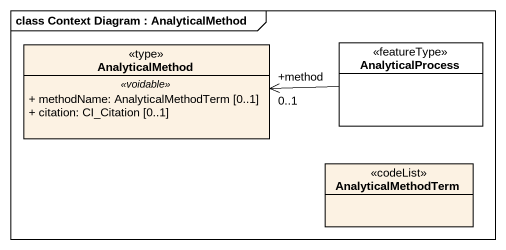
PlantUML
@startuml
mainframe class Context Diagram : AnalyticalMethod
hide circle
hide empty members
skinparam classAttributeIconSize 0
class AnalyticalProcess <<featureType>> #FFFFFF
class AnalyticalMethod <<type>> #FCF2E3 {
  .. <<voidable>> ..
  + methodName: AnalyticalMethodTerm [0..1]
  + citation: CI_Citation [0..1]
}
class AnalyticalMethodTerm <<codeList>> #FCF2E3
AnalyticalProcess -left-> "+method\n0..1" AnalyticalMethod
@enduml
